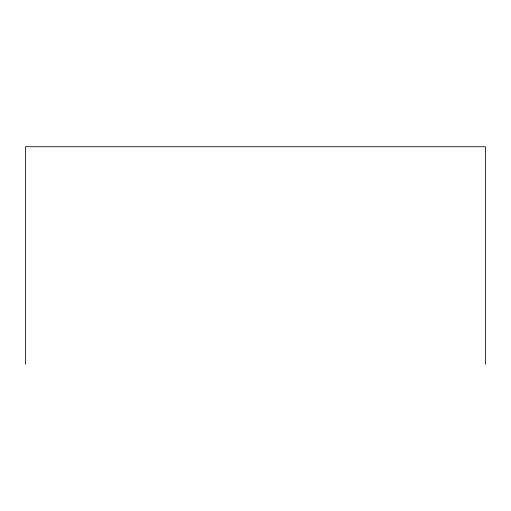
<?xml version="1.0" encoding="UTF-8"?>
<svg xmlns="http://www.w3.org/2000/svg" width="511" height="511" viewBox="0 0 511 511"><rect width="100%" height="100%" fill="white"/><g stroke="black" fill="none" stroke-linecap="round" stroke-linejoin="round"><path stroke-width="0.77" d="M485.45 364.266L485.45 146.734L25.55 146.734L25.55 364.266"/></g></svg>
